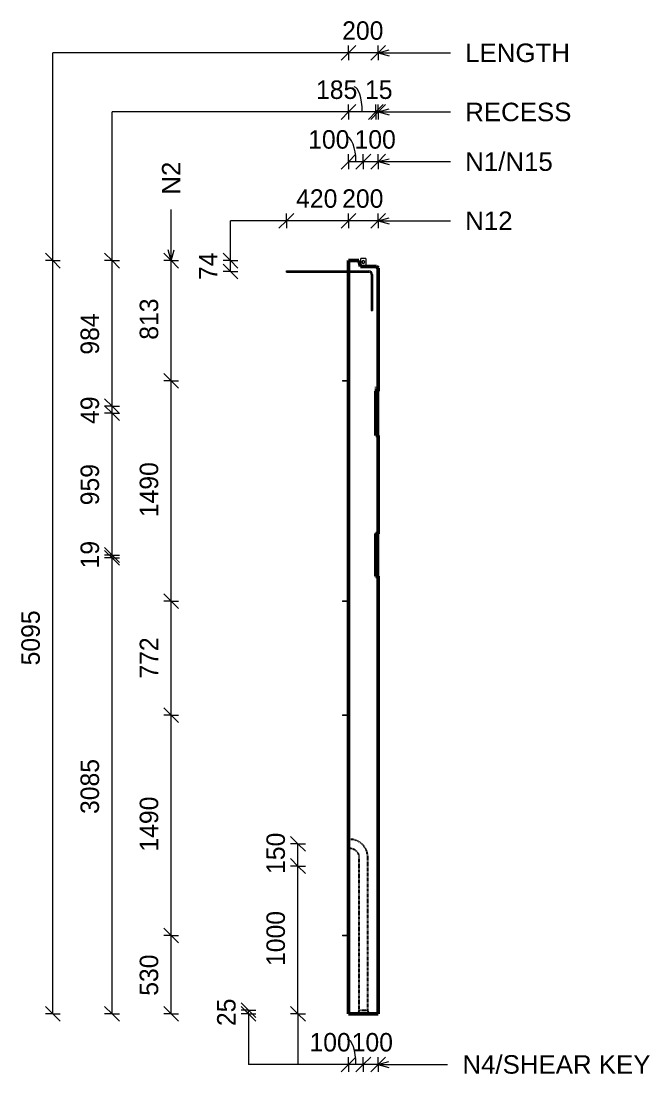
# Model space of a CAD drawing. Header units: millimetres. Extents: x 18051 to 27999, y -1802 to 7093.
# Drawn here: x 18051 to 22302, y -1802 to 5321 of the extents above; entities that cross this region are included whole.
import ezdxf

# ---------------------------------------------------------------- set-up
doc = ezdxf.new("R2010")
doc.units = ezdxf.units.MM
doc.linetypes.add('Dash', pattern=[6.36, 3.18, -3.18])
for name, color, linetype, lineweight in [('A-ANNO-DIMS', 211, 'Continuous', 9), ('A-ANNO-DIMS-50', 211, 'Continuous', 9), ('A-DETL-MBND', 5, 'Continuous', 18), ('A-GENM', 13, 'Continuous', 18), ('A-WALL', 113, 'Continuous', 25), ('A-WALL-HDLN', 110, 'Dash', 25), ('G-ANNO-TEXT', 231, 'Continuous', 9), ('S-RBAR', 171, 'Continuous', 18)]:
    doc.layers.add(name, color=color, linetype=linetype, lineweight=lineweight)
doc.styles.add('Arial', font='arial.ttf', dxfattribs={"height": 125})
doc.styles.add('Nirmala UI Semilight', font='NirmalaS.ttf', dxfattribs={"height": 125})
doc.dimstyles.new('Arrow_Filled_-_2_5_NI_UI', dxfattribs={"dimscale": 304.8, "dimtxt": 130.920493, "dimasz": 0.328084, "dimexe": 0.164042, "dimexo": 0.0625, "dimgap": 0.164042, "dimtad": 1, "dimdec": 0, "dimzin": 0, "dimdsep": 46, "dimtxsty": 'Nirmala UI Semilight', "dimblk1": 'OBLIQUE', "dimblk2": 'OBLIQUE', "dimsah": 1, "dimcen": 0.09, "dimazin": 0, "dimtfac": 1, "dimtdec": 4, "dimtix": 1, "dimtmove": 0, "dimatfit": 3, "dimfxl": 0.164042, "dimfxlon": 1, "dimtvp": 1, "dimtolj": 1, "dimtzin": 0, "dimarcsym": 2})
doc.dimstyles.new('Arrow_Filled_-_2_5_NI_UI_1', dxfattribs={"dimscale": 304.8, "dimtxt": 130.920493, "dimasz": 0.328084, "dimexe": 0.164042, "dimexo": 0.0625, "dimgap": 0.164042, "dimtad": 1, "dimdec": 0, "dimzin": 0, "dimdsep": 46, "dimtxsty": 'Nirmala UI Semilight', "dimblk1": 'OBLIQUE', "dimblk2": 'OBLIQUE', "dimsah": 1, "dimcen": 0.09, "dimazin": 0, "dimtfac": 1, "dimtdec": 4, "dimtix": 1, "dimtmove": 2, "dimatfit": 3, "dimfxl": 0.164042, "dimfxlon": 1, "dimtvp": 1, "dimtolj": 1, "dimtzin": 0, "dimarcsym": 2})
doc.dimstyles.new('Arrow_Filled_-_2_5_NI_UI_2', dxfattribs={"dimscale": 304.8, "dimtxt": 130.920493, "dimasz": 0.328084, "dimexe": 0.164042, "dimexo": 0.0625, "dimgap": 0.164042, "dimtad": 1, "dimdec": 0, "dimzin": 0, "dimdsep": 46, "dimtxsty": 'Nirmala UI Semilight', "dimblk1": 'OBLIQUE', "dimblk2": 'OBLIQUE', "dimsah": 1, "dimcen": 0.09, "dimazin": 0, "dimtfac": 1, "dimtdec": 4, "dimtix": 1, "dimtmove": 1, "dimatfit": 3, "dimfxl": 0.164042, "dimfxlon": 1, "dimtvp": 1, "dimtolj": 1, "dimtzin": 0, "dimarcsym": 2})

# ---------------------------------------------------------------- blocks, each defined once
blk = doc.blocks.new('RR spread anchor face based - RR-SA-3_0-200-1726827-Elevation Right1')
at = {"layer": 'A-GENM'}
for p, q in [((20347.1, 3715), (20344.6, 3710)), ((20344.6, 3710), (20344.6, 3660.7)), ((20382.1, 3715), (20347.1, 3715)), ((20384.6, 3710), (20382.1, 3715)), ((20384.6, 3660), (20384.6, 3710)), ((20355.6, 3688.7), (20355.6, 3692.7)), ((20373.6, 3692.7), (20373.6, 3688.7))]:
    blk.add_line(p, q, dxfattribs=at)
for centre, start, end in [((20364.6, 3692.7), 0, 180), ((20364.6, 3688.7), 180, 0)]:
    blk.add_arc(centre, 9, start, end, dxfattribs=at)
blk = doc.blocks.new('RR spread anchor face based - RR-SA-0_7-110-1726815-Elevation Right1')
at = {"layer": 'A-GENM'}
for p, q in [((20223.1, 2889.5), (20228.1, 2889.5)), ((20223.1, 2889.5), (20223.1, 2884.5)), ((20228.1, 2884.5), (20223.1, 2884.5)), ((20228.1, 2889.5), (20264.6, 2889.5)), ((20228.1, 2889.5), (20228.1, 2884.5)), ((20264.6, 2884.5), (20228.1, 2884.5))]:
    blk.add_line(p, q, dxfattribs=at)
blk = doc.blocks.new('RR spread anchor face based - RR-SA-0_7-110-2888042-Elevation Right1')
at = {"layer": 'A-GENM'}
for p, q in [((20223.1, -862.5), (20228.1, -862.5)), ((20223.1, -862.5), (20223.1, -867.5)), ((20228.1, -867.5), (20223.1, -867.5)), ((20228.1, -862.5), (20264.6, -862.5)), ((20228.1, -862.5), (20228.1, -867.5)), ((20264.6, -867.5), (20228.1, -867.5))]:
    blk.add_line(p, q, dxfattribs=at)
blk = doc.blocks.new('DIMBLOCK1-Elevation Right1')
at = {"layer": 'A-ANNO-DIMS-50'}
for p, q in [((20264.6, 3969.4), (20314.6, 4019.4)), ((20264.6, 3969.4), (20264.6, 4019.4)), ((20464.6, 3969.4), (20514.6, 4019.4)), ((20464.6, 3969.4), (20464.6, 4019.4)), ((20264.6, 3969.4), (20214.6, 3919.4)), ((20464.6, 3969.4), (20264.6, 3969.4)), ((20264.6, 3969.4), (20264.6, 3919.4)), ((20464.6, 3969.4), (20414.6, 3919.4)), ((20464.6, 3969.4), (20464.6, 3919.4))]:
    blk.add_line(p, q, dxfattribs=at)
at = {"layer": 'A-ANNO-DIMS-50', "color": 0, "insert": (20221.7, 4182.5), "char_height": 125, "width": 342.774, "attachment_point": 1, "line_spacing_factor": 1.142579, "style": 'Nirmala UI Semilight'}
blk.add_mtext('200', dxfattribs=at)
blk = doc.blocks.new('_Oblique')
at = {"color": 0, "linetype": 'ByBlock', "lineweight": -2}
blk.add_line((-0.5, -0.5), (0.5, 0.5), dxfattribs=at)
blk = doc.blocks.new('DIMBLOCK2-Elevation Right1')
at = {"layer": 'A-ANNO-DIMS-50'}
for p, q in [((19844.6, 3969.4), (19894.6, 4019.4)), ((19844.6, 3969.4), (19844.6, 4019.4)), ((20264.6, 3969.4), (20314.6, 4019.4)), ((20264.6, 3969.4), (20264.6, 4019.4)), ((19844.6, 3969.4), (19794.6, 3919.4)), ((20264.6, 3969.4), (19844.6, 3969.4)), ((19844.6, 3969.4), (19844.6, 3919.4)), ((20264.6, 3969.4), (20214.6, 3919.4)), ((20264.6, 3969.4), (20264.6, 3919.4))]:
    blk.add_line(p, q, dxfattribs=at)
at = {"layer": 'A-ANNO-DIMS-50', "color": 0, "insert": (19910.6, 4182.5), "char_height": 125, "width": 345.63, "attachment_point": 1, "line_spacing_factor": 1.142579, "style": 'Nirmala UI Semilight'}
blk.add_mtext('420', dxfattribs=at)
blk = doc.blocks.new('DIMBLOCK3-Elevation Right1')
at = {"layer": 'A-ANNO-DIMS-50'}
for p, q in [((20364.6, 4369.4), (20414.6, 4419.4)), ((20364.6, 4369.4), (20364.6, 4419.4)), ((20464.6, 4369.4), (20514.6, 4419.4)), ((20464.6, 4369.4), (20464.6, 4419.4)), ((20364.6, 4369.4), (20314.6, 4319.4)), ((20464.6, 4369.4), (20364.6, 4369.4)), ((20364.6, 4369.4), (20364.6, 4319.4)), ((20464.6, 4369.4), (20414.6, 4319.4)), ((20464.6, 4369.4), (20464.6, 4319.4))]:
    blk.add_line(p, q, dxfattribs=at)
at = {"layer": 'A-ANNO-DIMS-50', "color": 0, "insert": (20305.5, 4582.5), "char_height": 125, "width": 308.496, "attachment_point": 1, "line_spacing_factor": 1.142579, "style": 'Nirmala UI Semilight'}
blk.add_mtext('100', dxfattribs=at)
blk = doc.blocks.new('DIMBLOCK4-Elevation Right1')
at = {"layer": 'A-ANNO-DIMS-50'}
for p, q in [((20264.6, 4369.4), (20314.6, 4419.4)), ((20264.6, 4369.4), (20264.6, 4419.4)), ((20364.6, 4369.4), (20414.6, 4419.4)), ((20364.6, 4369.4), (20364.6, 4419.4)), ((20264.6, 4369.4), (20214.6, 4319.4)), ((20364.6, 4369.4), (20264.6, 4369.4)), ((20264.6, 4369.4), (20264.6, 4319.4)), ((20364.6, 4369.4), (20314.6, 4319.4)), ((20364.6, 4369.4), (20364.6, 4319.4))]:
    blk.add_line(p, q, dxfattribs=at)
blk.add_ellipse((20249.2, 4369.4), major_axis=(0, 169), ratio=0.386726, start_param=4.712389, end_param=6.283185, dxfattribs=at)
at = {"layer": 'A-ANNO-DIMS-50', "color": 0, "insert": (19992.1, 4582.5), "char_height": 125, "width": 308.496, "attachment_point": 1, "line_spacing_factor": 1.142579, "style": 'Nirmala UI Semilight'}
blk.add_mtext('100', dxfattribs=at)
blk = doc.blocks.new('DIMBLOCK5-Elevation Right1')
at = {"layer": 'A-ANNO-DIMS-50'}
for p, q in [((20449.6, 4705.7), (20399.6, 4655.7)), ((20464.6, 4705.7), (20414.6, 4655.7)), ((20449.6, 4705.7), (20499.6, 4755.7)), ((20449.6, 4705.7), (20449.6, 4755.7)), ((20464.6, 4705.7), (20449.6, 4705.7)), ((20449.6, 4705.7), (20449.6, 4655.7)), ((20464.6, 4705.7), (20514.6, 4755.7)), ((20464.6, 4705.7), (20464.6, 4755.7)), ((20464.6, 4705.7), (20464.6, 4655.7))]:
    blk.add_line(p, q, dxfattribs=at)
at = {"layer": 'A-ANNO-DIMS-50', "color": 0, "insert": (20376.2, 4918.8), "char_height": 125, "width": 194.238, "attachment_point": 1, "line_spacing_factor": 1.142579, "style": 'Nirmala UI Semilight'}
blk.add_mtext('15', dxfattribs=at)
blk = doc.blocks.new('DIMBLOCK6-Elevation Right1')
at = {"layer": 'A-ANNO-DIMS-50'}
for p, q in [((20264.6, 4705.7), (20214.6, 4655.7)), ((20264.6, 4705.7), (20314.6, 4755.7)), ((20264.6, 4705.7), (20264.6, 4755.7)), ((20449.6, 4705.7), (20264.6, 4705.7)), ((20264.6, 4705.7), (20264.6, 4655.7)), ((20449.6, 4705.7), (20399.6, 4655.7)), ((20449.6, 4705.7), (20499.6, 4755.7)), ((20449.6, 4705.7), (20449.6, 4755.7)), ((20449.6, 4705.7), (20449.6, 4655.7))]:
    blk.add_line(p, q, dxfattribs=at)
blk.add_ellipse((20302.2, 4705.7), major_axis=(0, 169), ratio=0.324661, start_param=4.712389, end_param=6.283185, dxfattribs=at)
at = {"layer": 'A-ANNO-DIMS-50', "color": 0, "insert": (20045.1, 4918.8), "char_height": 125, "width": 308.496, "attachment_point": 1, "line_spacing_factor": 1.142579, "style": 'Nirmala UI Semilight'}
blk.add_mtext('185', dxfattribs=at)
blk = doc.blocks.new('DIMBLOCK7-Elevation Right1')
at = {"layer": 'A-ANNO-DIMS-50'}
for p, q in [((20264.6, 5105.7), (20314.6, 5155.7)), ((20264.6, 5105.7), (20264.6, 5155.7)), ((20464.6, 5105.7), (20514.6, 5155.7)), ((20464.6, 5105.7), (20464.6, 5155.7)), ((20264.6, 5105.7), (20214.6, 5055.7)), ((20464.6, 5105.7), (20264.6, 5105.7)), ((20264.6, 5105.7), (20264.6, 5055.7)), ((20464.6, 5105.7), (20414.6, 5055.7)), ((20464.6, 5105.7), (20464.6, 5055.7))]:
    blk.add_line(p, q, dxfattribs=at)
at = {"layer": 'A-ANNO-DIMS-50', "color": 0, "insert": (20221.7, 5318.8), "char_height": 125, "width": 342.774, "attachment_point": 1, "line_spacing_factor": 1.142579, "style": 'Nirmala UI Semilight'}
blk.add_mtext('200', dxfattribs=at)
blk = doc.blocks.new('DIMBLOCK8-Elevation Right1')
at = {"layer": 'A-ANNO-DIMS-50'}
for p, q in [((19466.3, 3700), (19416.3, 3750)), ((19466.3, 3700), (19416.3, 3700)), ((19466.3, 3626), (19416.3, 3676)), ((19466.3, 3626), (19466.3, 3700)), ((19466.3, 3700), (19516.3, 3650)), ((19466.3, 3700), (19516.3, 3700)), ((19466.3, 3626), (19416.3, 3626)), ((19466.3, 3626), (19516.3, 3576)), ((19466.3, 3626), (19516.3, 3626))]:
    blk.add_line(p, q, dxfattribs=at)
at = {"layer": 'A-ANNO-DIMS-50', "color": 0, "insert": (19253.2, 3569), "char_height": 125, "width": 225.659, "attachment_point": 1, "rotation": 90, "line_spacing_factor": 1.142579, "style": 'Nirmala UI Semilight'}
blk.add_mtext('74', dxfattribs=at)
blk = doc.blocks.new('DIMBLOCK9-Elevation Right1')
at = {"layer": 'A-ANNO-DIMS-50'}
for p, q in [((19066.3, -865), (19016.3, -815)), ((19066.3, -865), (19016.3, -865)), ((19066.3, -1395), (19066.3, -865)), ((19066.3, -865), (19116.3, -915)), ((19066.3, -865), (19116.3, -865)), ((19066.3, -1395), (19016.3, -1345)), ((19066.3, -1395), (19016.3, -1395)), ((19066.3, -1395), (19116.3, -1445)), ((19066.3, -1395), (19116.3, -1395))]:
    blk.add_line(p, q, dxfattribs=at)
at = {"layer": 'A-ANNO-DIMS-50', "color": 0, "insert": (18853.2, -1272.8), "char_height": 125, "width": 342.774, "attachment_point": 1, "rotation": 90, "line_spacing_factor": 1.142579, "style": 'Nirmala UI Semilight'}
blk.add_mtext('530', dxfattribs=at)
blk = doc.blocks.new('DIMBLOCK10-Elevation Right1')
at = {"layer": 'A-ANNO-DIMS-50'}
for p, q in [((19066.3, 625), (19016.3, 675)), ((19066.3, 625), (19016.3, 625)), ((19066.3, -865), (19066.3, 625)), ((19066.3, 625), (19116.3, 575)), ((19066.3, 625), (19116.3, 625)), ((19066.3, -865), (19016.3, -815)), ((19066.3, -865), (19016.3, -865)), ((19066.3, -865), (19116.3, -915)), ((19066.3, -865), (19116.3, -865))]:
    blk.add_line(p, q, dxfattribs=at)
at = {"layer": 'A-ANNO-DIMS-50', "color": 0, "insert": (18853.2, -297.3), "char_height": 125, "width": 425.611, "attachment_point": 1, "rotation": 90, "line_spacing_factor": 1.142579, "style": 'Nirmala UI Semilight'}
blk.add_mtext('1490', dxfattribs=at)
blk = doc.blocks.new('DIMBLOCK11-Elevation Right1')
at = {"layer": 'A-ANNO-DIMS-50'}
for p, q in [((19066.3, 1397), (19016.3, 1447)), ((19066.3, 1397), (19016.3, 1397)), ((19066.3, 625), (19066.3, 1397)), ((19066.3, 1397), (19116.3, 1347)), ((19066.3, 1397), (19116.3, 1397)), ((19066.3, 625), (19016.3, 675)), ((19066.3, 625), (19016.3, 625)), ((19066.3, 625), (19116.3, 575)), ((19066.3, 625), (19116.3, 625))]:
    blk.add_line(p, q, dxfattribs=at)
at = {"layer": 'A-ANNO-DIMS-50', "color": 0, "insert": (18853.2, 872.9), "char_height": 125, "width": 331.348, "attachment_point": 1, "rotation": 90, "line_spacing_factor": 1.142579, "style": 'Nirmala UI Semilight'}
blk.add_mtext('772', dxfattribs=at)
blk = doc.blocks.new('DIMBLOCK12-Elevation Right1')
at = {"layer": 'A-ANNO-DIMS-50'}
for p, q in [((19066.3, 2887), (19016.3, 2937)), ((19066.3, 2887), (19016.3, 2887)), ((19066.3, 1397), (19066.3, 2887)), ((19066.3, 2887), (19116.3, 2837)), ((19066.3, 2887), (19116.3, 2887)), ((19066.3, 1397), (19016.3, 1447)), ((19066.3, 1397), (19016.3, 1397)), ((19066.3, 1397), (19116.3, 1347)), ((19066.3, 1397), (19116.3, 1397))]:
    blk.add_line(p, q, dxfattribs=at)
at = {"layer": 'A-ANNO-DIMS-50', "color": 0, "insert": (18853.2, 1964.7), "char_height": 125, "width": 425.611, "attachment_point": 1, "rotation": 90, "line_spacing_factor": 1.142579, "style": 'Nirmala UI Semilight'}
blk.add_mtext('1490', dxfattribs=at)
blk = doc.blocks.new('DIMBLOCK13-Elevation Right1')
at = {"layer": 'A-ANNO-DIMS-50'}
for p, q in [((19066.3, 3700), (19016.3, 3750)), ((19066.3, 3700), (19016.3, 3700)), ((19066.3, 2887), (19066.3, 3700)), ((19066.3, 3700), (19116.3, 3650)), ((19066.3, 3700), (19116.3, 3700)), ((19066.3, 2887), (19016.3, 2937)), ((19066.3, 2887), (19016.3, 2887)), ((19066.3, 2887), (19116.3, 2837)), ((19066.3, 2887), (19116.3, 2887))]:
    blk.add_line(p, q, dxfattribs=at)
at = {"layer": 'A-ANNO-DIMS-50', "color": 0, "insert": (18853.2, 3165), "char_height": 125, "width": 308.496, "attachment_point": 1, "rotation": 90, "line_spacing_factor": 1.142579, "style": 'Nirmala UI Semilight'}
blk.add_mtext('813', dxfattribs=at)
blk = doc.blocks.new('DIMBLOCK14-Elevation Right1')
at = {"layer": 'A-ANNO-DIMS-50'}
for p, q in [((18666.3, 1689.7), (18616.3, 1739.7)), ((18666.3, 1689.7), (18616.3, 1689.7)), ((18666.3, -1395), (18666.3, 1689.7)), ((18666.3, 1689.7), (18716.3, 1639.7)), ((18666.3, 1689.7), (18716.3, 1689.7)), ((18666.3, -1395), (18616.3, -1345)), ((18666.3, -1395), (18616.3, -1395)), ((18666.3, -1395), (18716.3, -1445)), ((18666.3, -1395), (18716.3, -1395))]:
    blk.add_line(p, q, dxfattribs=at)
at = {"layer": 'A-ANNO-DIMS-50', "color": 0, "insert": (18453.2, -43.1), "char_height": 125, "width": 457.032, "attachment_point": 1, "rotation": 90, "line_spacing_factor": 1.142579, "style": 'Nirmala UI Semilight'}
blk.add_mtext('3085', dxfattribs=at)
blk = doc.blocks.new('DIMBLOCK15-Elevation Right1')
at = {"layer": 'A-ANNO-DIMS-50'}
for p, q in [((18666.3, 1708.6), (18616.3, 1758.6)), ((18666.3, 1689.7), (18616.3, 1739.7)), ((18666.3, 1708.6), (18616.3, 1708.6)), ((18666.3, 1689.7), (18616.3, 1689.7)), ((18666.3, 1689.7), (18666.3, 1708.6)), ((18666.3, 1708.6), (18716.3, 1658.6)), ((18666.3, 1708.6), (18716.3, 1708.6)), ((18666.3, 1689.7), (18716.3, 1639.7)), ((18666.3, 1689.7), (18716.3, 1689.7))]:
    blk.add_line(p, q, dxfattribs=at)
at = {"layer": 'A-ANNO-DIMS-50', "color": 0, "insert": (18453.2, 1618.2), "char_height": 125, "width": 194.238, "attachment_point": 1, "rotation": 90, "line_spacing_factor": 1.142579, "style": 'Nirmala UI Semilight'}
blk.add_mtext('19', dxfattribs=at)
blk = doc.blocks.new('DIMBLOCK16-Elevation Right1')
at = {"layer": 'A-ANNO-DIMS-50'}
for p, q in [((18666.3, 2667.5), (18616.3, 2717.5)), ((18666.3, 2667.5), (18616.3, 2667.5)), ((18666.3, 1708.6), (18666.3, 2667.5)), ((18666.3, 2667.5), (18716.3, 2617.5)), ((18666.3, 2667.5), (18716.3, 2667.5)), ((18666.3, 1708.6), (18616.3, 1758.6)), ((18666.3, 1708.6), (18616.3, 1708.6)), ((18666.3, 1708.6), (18716.3, 1658.6)), ((18666.3, 1708.6), (18716.3, 1708.6))]:
    blk.add_line(p, q, dxfattribs=at)
at = {"layer": 'A-ANNO-DIMS-50', "color": 0, "insert": (18453.2, 2045.2), "char_height": 125, "width": 342.774, "attachment_point": 1, "rotation": 90, "line_spacing_factor": 1.142579, "style": 'Nirmala UI Semilight'}
blk.add_mtext('959', dxfattribs=at)
blk = doc.blocks.new('DIMBLOCK17-Elevation Right1')
at = {"layer": 'A-ANNO-DIMS-50'}
for p, q in [((18666.3, 2716), (18616.3, 2766)), ((18666.3, 2667.5), (18616.3, 2717.5)), ((18666.3, 2716), (18616.3, 2716)), ((18666.3, 2667.5), (18666.3, 2716)), ((18666.3, 2716), (18716.3, 2666)), ((18666.3, 2716), (18716.3, 2716)), ((18666.3, 2667.5), (18616.3, 2667.5)), ((18666.3, 2667.5), (18716.3, 2617.5)), ((18666.3, 2667.5), (18716.3, 2667.5))]:
    blk.add_line(p, q, dxfattribs=at)
at = {"layer": 'A-ANNO-DIMS-50', "color": 0, "insert": (18453.2, 2595.4), "char_height": 125, "width": 231.372, "attachment_point": 1, "rotation": 90, "line_spacing_factor": 1.142579, "style": 'Nirmala UI Semilight'}
blk.add_mtext('49', dxfattribs=at)
blk = doc.blocks.new('DIMBLOCK18-Elevation Right1')
at = {"layer": 'A-ANNO-DIMS-50'}
for p, q in [((18666.3, 3700), (18616.3, 3750)), ((18666.3, 3700), (18616.3, 3700)), ((18666.3, 2716), (18666.3, 3700)), ((18666.3, 3700), (18716.3, 3650)), ((18666.3, 3700), (18716.3, 3700)), ((18666.3, 2716), (18616.3, 2766)), ((18666.3, 2716), (18616.3, 2716)), ((18666.3, 2716), (18716.3, 2666)), ((18666.3, 2716), (18716.3, 2716))]:
    blk.add_line(p, q, dxfattribs=at)
at = {"layer": 'A-ANNO-DIMS-50', "color": 0, "insert": (18453.2, 3064), "char_height": 125, "width": 345.63, "attachment_point": 1, "rotation": 90, "line_spacing_factor": 1.142579, "style": 'Nirmala UI Semilight'}
blk.add_mtext('984', dxfattribs=at)
blk = doc.blocks.new('DIMBLOCK19-Elevation Right1')
at = {"layer": 'A-ANNO-DIMS-50'}
for p, q in [((18266.3, 3700), (18216.3, 3750)), ((18266.3, 3700), (18216.3, 3700)), ((18266.3, -1395), (18266.3, 3700)), ((18266.3, 3700), (18316.3, 3650)), ((18266.3, 3700), (18316.3, 3700)), ((18266.3, -1395), (18216.3, -1345)), ((18266.3, -1395), (18216.3, -1395)), ((18266.3, -1395), (18316.3, -1445)), ((18266.3, -1395), (18316.3, -1395))]:
    blk.add_line(p, q, dxfattribs=at)
at = {"layer": 'A-ANNO-DIMS-50', "color": 0, "insert": (18053.2, 962.1), "char_height": 125, "width": 457.032, "attachment_point": 1, "rotation": 90, "line_spacing_factor": 1.142579, "style": 'Nirmala UI Semilight'}
blk.add_mtext('5095', dxfattribs=at)
blk = doc.blocks.new('DIMBLOCK20-Elevation Right1')
at = {"layer": 'A-ANNO-DIMS-50'}
for p, q in [((20364.6, -1737.7), (20414.6, -1687.7)), ((20364.6, -1737.7), (20364.6, -1687.7)), ((20464.6, -1737.7), (20514.6, -1687.7)), ((20464.6, -1737.7), (20464.6, -1687.7)), ((20364.6, -1737.7), (20314.6, -1787.7)), ((20464.6, -1737.7), (20364.6, -1737.7)), ((20364.6, -1737.7), (20364.6, -1787.7)), ((20464.6, -1737.7), (20414.6, -1787.7)), ((20464.6, -1737.7), (20464.6, -1787.7))]:
    blk.add_line(p, q, dxfattribs=at)
at = {"layer": 'A-ANNO-DIMS-50', "color": 0, "insert": (20286, -1524.6), "char_height": 125, "width": 308.496, "attachment_point": 1, "line_spacing_factor": 1.142579, "style": 'Nirmala UI Semilight'}
blk.add_mtext('100', dxfattribs=at)
blk = doc.blocks.new('DIMBLOCK21-Elevation Right1')
at = {"layer": 'A-ANNO-DIMS-50'}
for p, q in [((20264.6, -1737.7), (20314.6, -1687.7)), ((20264.6, -1737.7), (20264.6, -1687.7)), ((20364.6, -1737.7), (20414.6, -1687.7)), ((20364.6, -1737.7), (20364.6, -1687.7)), ((20264.6, -1737.7), (20214.6, -1787.7)), ((20364.6, -1737.7), (20264.6, -1737.7)), ((20264.6, -1737.7), (20264.6, -1787.7)), ((20364.6, -1737.7), (20314.6, -1787.7)), ((20364.6, -1737.7), (20364.6, -1787.7))]:
    blk.add_line(p, q, dxfattribs=at)
blk.add_ellipse((20258, -1737.7), major_axis=(0, 169), ratio=0.334842, start_param=4.712389, end_param=6.283185, dxfattribs=at)
at = {"layer": 'A-ANNO-DIMS-50', "color": 0, "insert": (20000.9, -1524.6), "char_height": 125, "width": 308.496, "attachment_point": 1, "line_spacing_factor": 1.142579, "style": 'Nirmala UI Semilight'}
blk.add_mtext('100', dxfattribs=at)
blk = doc.blocks.new('DIMBLOCK22-Elevation Right1')
at = {"layer": 'A-ANNO-DIMS-50'}
for p, q in [((19922.9, -395), (19872.9, -345)), ((19922.9, -395), (19872.9, -395)), ((19922.9, -1395), (19922.9, -395)), ((19922.9, -395), (19972.9, -445)), ((19922.9, -395), (19972.9, -395)), ((19922.9, -1395), (19872.9, -1345)), ((19922.9, -1395), (19872.9, -1395)), ((19922.9, -1395), (19972.9, -1445)), ((19922.9, -1395), (19972.9, -1395))]:
    blk.add_line(p, q, dxfattribs=at)
at = {"layer": 'A-ANNO-DIMS-50', "color": 0, "insert": (19709.8, -1071.1), "char_height": 125, "width": 422.754, "attachment_point": 1, "rotation": 90, "line_spacing_factor": 1.142579, "style": 'Nirmala UI Semilight'}
blk.add_mtext('1000', dxfattribs=at)
blk = doc.blocks.new('DIMBLOCK23-Elevation Right1')
at = {"layer": 'A-ANNO-DIMS-50'}
for p, q in [((19922.9, -245), (19872.9, -195)), ((19922.9, -245), (19872.9, -245)), ((19922.9, -395), (19922.9, -245)), ((19922.9, -245), (19972.9, -295)), ((19922.9, -245), (19972.9, -245)), ((19922.9, -395), (19872.9, -345)), ((19922.9, -395), (19872.9, -395)), ((19922.9, -395), (19972.9, -445)), ((19922.9, -395), (19972.9, -395))]:
    blk.add_line(p, q, dxfattribs=at)
at = {"layer": 'A-ANNO-DIMS-50', "color": 0, "insert": (19709.8, -448.5), "char_height": 125, "width": 308.496, "attachment_point": 1, "rotation": 90, "line_spacing_factor": 1.142579, "style": 'Nirmala UI Semilight'}
blk.add_mtext('150', dxfattribs=at)
blk = doc.blocks.new('DIMBLOCK24-Elevation Right1')
at = {"layer": 'A-ANNO-DIMS-50'}
for p, q in [((19589.3, -1370), (19539.3, -1320)), ((19589.3, -1395), (19539.3, -1345)), ((19589.3, -1370), (19539.3, -1370)), ((19589.3, -1395), (19539.3, -1395)), ((19589.3, -1395), (19589.3, -1370)), ((19589.3, -1370), (19639.3, -1420)), ((19589.3, -1370), (19639.3, -1370)), ((19589.3, -1395), (19639.3, -1445)), ((19589.3, -1395), (19639.3, -1395))]:
    blk.add_line(p, q, dxfattribs=at)
at = {"layer": 'A-ANNO-DIMS-50', "color": 0, "insert": (19376.2, -1477.7), "char_height": 125, "width": 228.516, "attachment_point": 1, "rotation": 90, "line_spacing_factor": 1.142579, "style": 'Nirmala UI Semilight'}
blk.add_mtext('25', dxfattribs=at)

msp = doc.modelspace()

# ---------------------------------------------------------------- linework, layer by layer
at = {"layer": 'A-DETL-MBND'}
for p, q in [((18266.3, 3700), (18266.3, 5105.7)), ((20264.6, 5105.7), (18266.3, 5105.7)), ((18666.3, 3700), (18666.3, 4705.7)), ((20264.6, 4705.7), (18666.3, 4705.7)), ((19466.3, 3700), (19466.3, 3969.4)), ((19844.6, 3969.4), (19466.3, 3969.4)), ((19589.3, -1395), (19589.3, -1737.7)), ((19922.9, -1395), (19922.9, -1737.7)), ((20264.6, -1737.7), (19589.3, -1737.7))]:
    msp.add_line(p, q, dxfattribs=at)
at = {"layer": 'A-WALL', "lineweight": 50}
for p, q in [((20264.6, 3700), (20264.6, 3630)), ((20334.7, 3700), (20264.6, 3700)), ((20344.7, 3660), (20334.7, 3700)), ((20454.6, 3660), (20344.7, 3660)), ((20464.6, 3650), (20454.6, 3660)), ((20464.6, 2817.3), (20464.6, 3650)), ((20264.6, 3622), (20264.6, -1395)), ((20449.6, 2517.8), (20449.6, 2817.3)), ((20449.6, 2817.3), (20464.6, 2817.3)), ((20464.6, 2517.8), (20449.6, 2517.8)), ((20464.6, 1851.2), (20464.6, 2517.8)), ((20449.6, 1566.1), (20449.6, 1851.2)), ((20449.6, 1851.2), (20464.6, 1851.2)), ((20464.6, 1566.1), (20449.6, 1566.1)), ((20464.6, -1395), (20464.6, 1566.1)), ((20264.6, -1395), (20327.1, -1395)), ((20327.1, -1395), (20327.2, -1394.6)), ((20327.2, -1394.6), (20401.9, -1394.6)), ((20401.9, -1394.6), (20402.1, -1395)), ((20402.1, -1395), (20464.6, -1395))]:
    msp.add_line(p, q, dxfattribs=at)
at = {"layer": 'A-WALL'}
for p, q in [((20464.6, 2817.5), (20449.6, 2817.5)), ((20464.6, 2817.3), (20464.6, 2517.8)), ((20449.6, 2517.5), (20464.6, 2517.5)), ((20464.6, 1858.6), (20449.6, 1858.6)), ((20464.6, 1851.2), (20464.6, 1566.1)), ((20449.6, 1558.6), (20464.6, 1558.6)), ((20402.1, -1395), (20327.1, -1395))]:
    msp.add_line(p, q, dxfattribs=at)
at = {"layer": 'A-WALL-HDLN'}
for p, q in [((20449.6, 2817.9), (20449.6, 2849.7)), ((20449.6, 2817.3), (20449.6, 2817.5)), ((20449.6, 2817.5), (20449.6, 2817.5)), ((20449.6, 2517.5), (20449.6, 2517.8)), ((20449.6, 2517.5), (20449.6, 2517.5)), ((20449.6, 1851.2), (20449.6, 1858.6)), ((20449.6, 1558.6), (20449.6, 1566.1)), ((20274.6, -215), (20264.6, -215)), ((20264.6, -275), (20274.6, -275)), ((20334.6, -335), (20334.6, -1376.3)), ((20394.6, -1376.3), (20394.6, -335)), ((20334.6, -1376.3), (20327.3, -1394.5)), ((20337.1, -1370), (20392.1, -1370)), ((20394.6, -1376.3), (20401.9, -1394.5))]:
    msp.add_line(p, q, dxfattribs=at)
at = {"layer": 'A-WALL-HDLN', "flags": 128}
for points in [[(20394.6, -335), (20394.5, -330.2), (20394.2, -325.4), (20393.7, -320.6), (20393, -315.9), (20392.2, -311.2), (20391.1, -306.5), (20389.9, -301.8), (20388.5, -297.3), (20386.9, -292.7), (20385.1, -288.3), (20383.1, -283.9), (20381, -279.6), (20378.7, -275.4), (20376.2, -271.3), (20373.6, -267.2), (20370.8, -263.3), (20367.9, -259.5), (20364.8, -255.9), (20361.5, -252.3), (20358.2, -248.9), (20354.7, -245.6), (20351, -242.5), (20347.3, -239.5), (20343.4, -236.7), (20339.4, -234), (20335.3, -231.5), (20331.1, -229.2), (20326.9, -227), (20322.5, -225), (20318.1, -223.2), (20313.5, -221.5), (20309, -220), (20304.4, -218.8), (20299.7, -217.7), (20295, -216.7), (20290.2, -216), (20285.5, -215.5), (20280.7, -215.2), (20275.9, -215), (20274.6, -215)], [(20274.6, -275), (20277, -275), (20279.4, -275.2), (20281.8, -275.4), (20284.1, -275.8), (20286.5, -276.2), (20288.8, -276.7), (20291.2, -277.3), (20293.4, -278), (20295.7, -278.8), (20297.9, -279.7), (20300.1, -280.7), (20302.3, -281.8), (20304.4, -282.9), (20306.4, -284.2), (20308.4, -285.5), (20310.4, -286.9), (20312.3, -288.3), (20314.1, -289.9), (20315.9, -291.5), (20317.6, -293.2), (20319.2, -295), (20320.8, -296.8), (20322.3, -298.7), (20323.7, -300.6), (20325.1, -302.6), (20326.3, -304.6), (20327.5, -306.7), (20328.6, -308.9), (20329.6, -311), (20330.5, -313.3), (20331.3, -315.5), (20332.1, -317.8), (20332.7, -320.1), (20333.2, -322.4), (20333.7, -324.8), (20334.1, -327.2), (20334.3, -329.6), (20334.5, -332), (20334.6, -334.4), (20334.6, -335)], [(20337.1, -1370), (20336, -1372.7), (20335.2, -1374.7), (20334.7, -1375.9), (20334.6, -1376.2)], [(20394.6, -1376.2), (20394.4, -1375.9), (20393.9, -1374.7), (20393.2, -1372.7), (20392.1, -1370)]]:
    msp.add_lwpolyline(points, dxfattribs=at)
at = {"layer": 'G-ANNO-TEXT', "color": 7}
for p, q in [((20464, 5105.8), (20539, 5125.9)), ((20464, 5105.8), (20539, 5085.7)), ((20464, 5105.8), (20953.3, 5105.8)), ((20464, 4705.8), (20539, 4725.9)), ((20464, 4705.8), (20539, 4685.7)), ((20464, 4705.8), (20953.3, 4705.8)), ((20464, 4369.6), (20539, 4389.6)), ((20464, 4369.6), (20539, 4349.5)), ((20464, 4369.6), (20953.3, 4369.6)), ((19066.2, 3698.9), (19066.2, 4046.2)), ((20464, 3969.6), (20539, 3989.6)), ((20464, 3969.6), (20539, 3949.5)), ((20464, 3969.6), (20953.3, 3969.6)), ((19066.2, 3698.9), (19046.1, 3773.9)), ((19066.2, 3698.9), (19086.3, 3773.9)), ((20461.9, -1737.3), (20536.9, -1717.2)), ((20461.9, -1737.3), (20536.9, -1757.4)), ((20461.9, -1737.3), (20934.7, -1737.3))]:
    msp.add_line(p, q, dxfattribs=at)
at = {"layer": 'S-RBAR'}
for p, q in [((19844.6, 3630), (20402.6, 3630)), ((19844.6, 3622), (19844.6, 3630)), ((19844.6, 3622), (20402.6, 3622)), ((20418.6, 3606), (20418.6, 3362)), ((20426.6, 3606), (20426.6, 3362)), ((20418.6, 3362), (20426.6, 3362))]:
    msp.add_line(p, q, dxfattribs=at)
for radius, start in [(24, 360), (16, 0)]:
    msp.add_arc((20402.6, 3606), radius, start, 90, dxfattribs=at)

# ---------------------------------------------------------------- block references
at = {"layer": 'A-GENM'}
for name, p in [('RR spread anchor face based - RR-SA-3_0-200-1726827-Elevation Right1', (0, 0)), ('RR spread anchor face based - RR-SA-0_7-110-1726815-Elevation Right1', (0, 0)), ('RR spread anchor face based - RR-SA-0_7-110-2888042-Elevation Right1', (0, 2262)), ('RR spread anchor face based - RR-SA-0_7-110-2888042-Elevation Right1', (0, 1490)), ('RR spread anchor face based - RR-SA-0_7-110-2888042-Elevation Right1', (0, 0))]:
    msp.add_blockref(name, p, dxfattribs=at)

# ---------------------------------------------------------------- texts
at = {"layer": 'G-ANNO-TEXT', "color": 7, "char_height": 125, "attachment_point": 1, "style": 'Arial'}
for s, insert, width, rotation in [('LENGTH', (21053.3, 5168.3), 857.806, 359.9997), ('RECESS', (21053.3, 4768.3), 865.822, 359.9997), ('N1/N15', (21053.3, 4432.1), 713.502, 359.9997), ('N2', (19003.7, 4146.2), 268.565, 90), ('N12', (21053.3, 4032.1), 384.81, 359.9997), ('N4/SHEAR KEY', (21034.7, -1674.8), 1535.232, 359.9997)]:
    msp.add_mtext(s, dxfattribs=dict(at, insert=insert, width=width, rotation=rotation))

# ---------------------------------------------------------------- dimensions: what is measured, and where the dimension line sits
at = {"layer": 'A-ANNO-DIMS'}
for base, p1, p2, override, picture, middle in [((20264.6, 5105.7), (20464.6, 5055.7), (20264.6, 5055.7), {"dimpost": '<>', "dimfxl": 200}, 'DIMBLOCK7-Elevation Right1', (20364.6, 5220.3)), ((20449.6, 4705.7), (20464.6, 4655.7), (20449.6, 4655.7), {"dimpost": '<>', "dimfxl": 14.960938}, 'DIMBLOCK5-Elevation Right1', (20457.1, 4820.6)), ((19844.6, 3969.4), (20264.6, 3919.4), (19844.6, 3919.4), {"dimpost": '<>', "dimfxl": 420}, 'DIMBLOCK2-Elevation Right1', (20054.6, 4084)), ((20264.6, 3969.4), (20464.6, 3919.4), (20264.6, 3919.4), {"dimpost": '<>', "dimfxl": 200}, 'DIMBLOCK1-Elevation Right1', (20364.6, 4084)), ((20364.6, -1737.7), (20464.6, -1687.7), (20364.6, -1687.7), {"dimpost": '<>', "dimfxl": 100}, 'DIMBLOCK20-Elevation Right1', (20414.6, -1622.7))]:
    dim = msp.add_linear_dim(base=base, p1=p1, p2=p2, dimstyle='Arrow_Filled_-_2_5_NI_UI', override=override, dxfattribs=at)
    dim.commit()
    dim.dimension.update_dxf_attribs({"geometry": picture, "text_midpoint": middle})
for base, p1, p2, dimstyle, override, picture, middle in [((20264.6, 4705.7), (20449.6, 4655.7), (20264.6, 4655.7), 'Arrow_Filled_-_2_5_NI_UI_2', {"dimpost": '<>', "dimfxl": 185.039062}, 'DIMBLOCK6-Elevation Right1', (20199.4, 4835.4)), ((20264.6, 4369.4), (20364.6, 4319.4), (20264.6, 4319.4), 'Arrow_Filled_-_2_5_NI_UI_2', {"dimpost": '<>', "dimfxl": 100}, 'DIMBLOCK4-Elevation Right1', (20146.4, 4499.2)), ((20364.6, 4369.4), (20464.6, 4319.4), (20364.6, 4319.4), 'Arrow_Filled_-_2_5_NI_UI_1', {"dimpost": '<>', "dimfxl": 100}, 'DIMBLOCK3-Elevation Right1', (20459.7, 4499.2)), ((20264.6, -1737.7), (20364.6, -1687.7), (20264.6, -1687.7), 'Arrow_Filled_-_2_5_NI_UI_2', {"dimpost": '<>', "dimfxl": 100}, 'DIMBLOCK21-Elevation Right1', (20155.1, -1607.9))]:
    dim = msp.add_linear_dim(base=base, p1=p1, p2=p2, dimstyle=dimstyle, override=override, dxfattribs=at)
    dim.commit()
    dim.dimension.update_dxf_attribs({"geometry": picture, "text_midpoint": middle, "dimtype": 160})
for base, p1, p2, override, picture, middle in [((19466.3, 3700), (19516.3, 3626), (19516.3, 3700), {"dimpost": '<>', "dimfxl": 74}, 'DIMBLOCK8-Elevation Right1', (19353.8, 3663)), ((18266.3, 3700), (18316.3, -1395), (18316.3, 3700), {"dimpost": '<>', "dimfxl": 5095}, 'DIMBLOCK19-Elevation Right1', (18151.7, 1152.5)), ((18666.3, 3700), (18716.3, 2716), (18716.3, 3700), {"dimpost": '<>', "dimfxl": 983.955741}, 'DIMBLOCK18-Elevation Right1', (18551.7, 3208)), ((19066.3, 3700), (19116.3, 2887), (19116.3, 3700), {"dimpost": '<>', "dimfxl": 813}, 'DIMBLOCK13-Elevation Right1', (18951.3, 3293.5)), ((19066.3, 2887), (19116.3, 1397), (19116.3, 2887), {"dimpost": '<>', "dimfxl": 1490}, 'DIMBLOCK12-Elevation Right1', (18951.3, 2142)), ((18666.3007, 2716.0443), (18716.3007, 2667.5215), (18716.3007, 2716.0443), {"dimpost": '<>', "dimfxl": 48.522802}, 'DIMBLOCK17-Elevation Right1', (18551.6651, 2691.7829)), ((18666.3, 2667.5), (18716.3, 1708.6), (18716.3, 2667.5), {"dimpost": '<>', "dimfxl": 958.899123}, 'DIMBLOCK16-Elevation Right1', (18551.7, 2188.1)), ((18666.3, 1708.6), (18716.3, 1689.7), (18716.3, 1708.6), {"dimpost": '<>', "dimfxl": 18.898757}, 'DIMBLOCK15-Elevation Right1', (18551.3, 1699.2)), ((18666.3, 1689.7), (18716.3, -1395), (18716.3, 1689.7), {"dimpost": '<>', "dimfxl": 3084.723577}, 'DIMBLOCK14-Elevation Right1', (18551.7, 147.4)), ((19066.3, 1397), (19116.3, 625), (19116.3, 1397), {"dimpost": '<>', "dimfxl": 772}, 'DIMBLOCK11-Elevation Right1', (18952.8, 1011)), ((19066.3, 625), (19116.3, -865), (19116.3, 625), {"dimpost": '<>', "dimfxl": 1490}, 'DIMBLOCK10-Elevation Right1', (18951.3, -120)), ((19922.9, -245), (19972.9, -395), (19972.9, -245), {"dimpost": '<>', "dimfxl": 150}, 'DIMBLOCK23-Elevation Right1', (19807.9, -320)), ((19922.9, -395), (19972.9, -1395), (19972.9, -395), {"dimpost": '<>', "dimfxl": 1000}, 'DIMBLOCK22-Elevation Right1', (19807.9, -895)), ((19066.3, -865), (19116.3, -1395), (19116.3, -865), {"dimpost": '<>', "dimfxl": 530}, 'DIMBLOCK9-Elevation Right1', (18951.7, -1130)), ((19589.3, -1370), (19639.3, -1395), (19639.3, -1370), {"dimpost": '<>', "dimfxl": 25}, 'DIMBLOCK24-Elevation Right1', (19474.7, -1382.5))]:
    dim = msp.add_linear_dim(base=base, p1=p1, p2=p2, angle=90, dimstyle='Arrow_Filled_-_2_5_NI_UI', override=override, dxfattribs=at)
    dim.commit()
    dim.dimension.update_dxf_attribs({"geometry": picture, "text_midpoint": middle})

doc.saveas('drawing.dxf')
